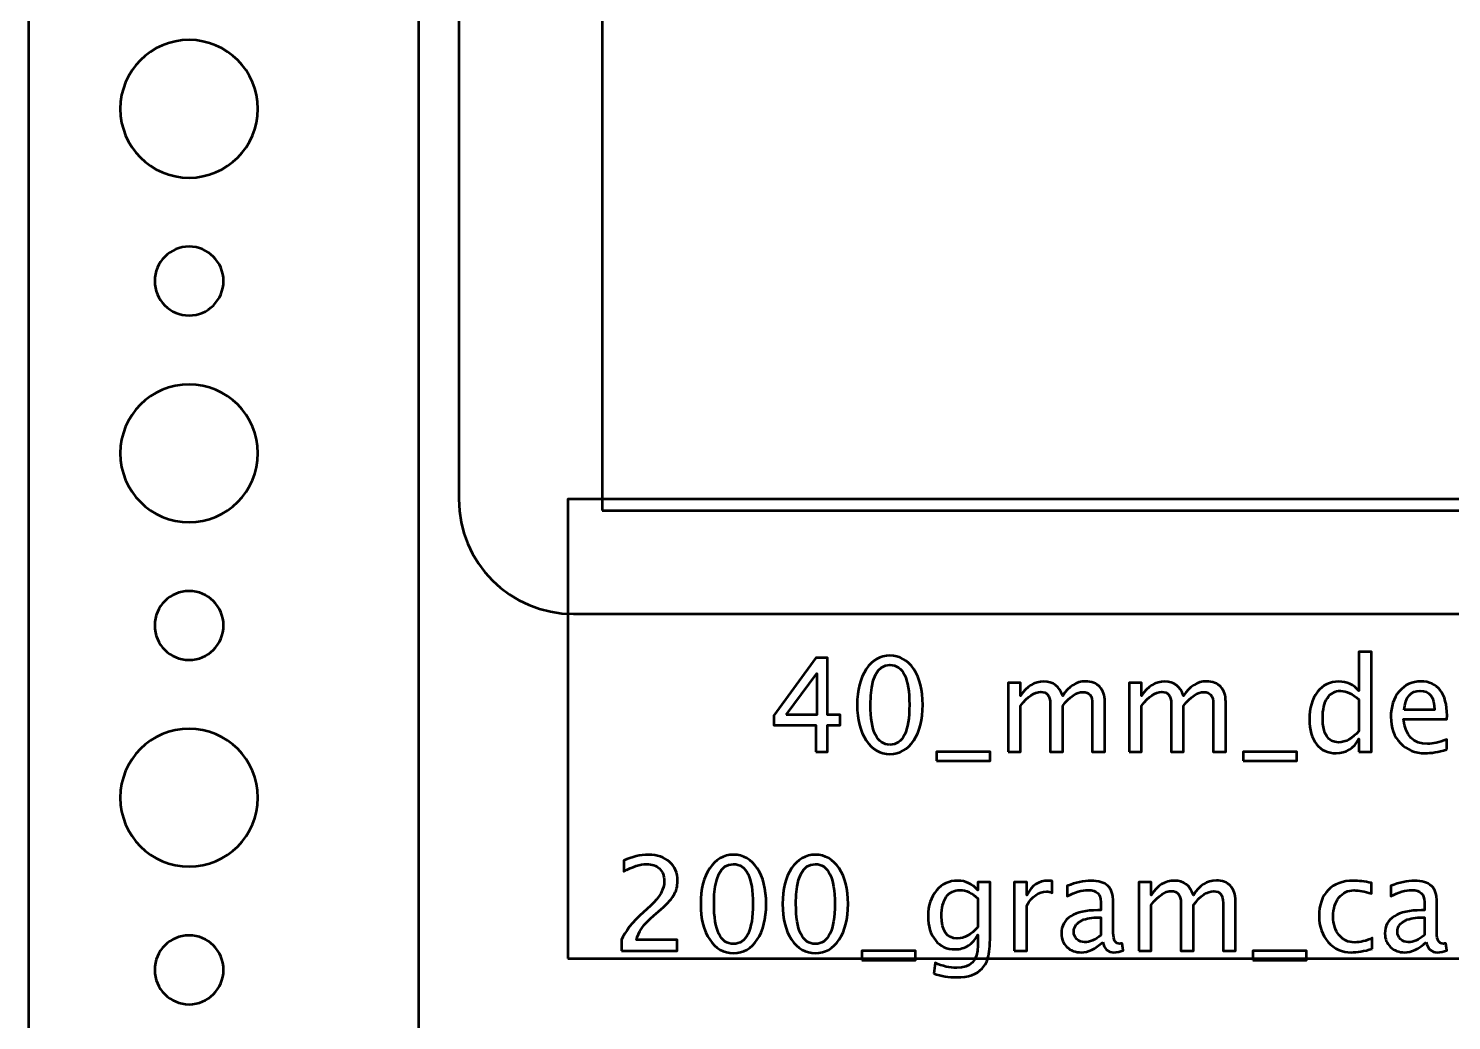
# Model space of a CAD drawing. Header units: centimetres. Extents: x -40.8 to 37.3, y -24.7 to 43.3.
# Drawn here: x -35.2 to -29, y -21.97 to -17.65 of the extents above; entities that cross this region are included whole.
import ezdxf

# ---------------------------------------------------------------- set-up
doc = ezdxf.new("R2010")
doc.units = ezdxf.units.CM
doc.header["$MEASUREMENT"] = 0
doc.layers.add('Layer 1', color=7, linetype='Continuous')

msp = doc.modelspace()

# ---------------------------------------------------------------- linework, layer by layer
at = {"layer": 'Layer 1', "color": 4, "lineweight": 53}
for points in [[(-33.5, -23.2), (-26.5, -23.2), (-26.5, -11.2), (-33.5, -11.2), (-33.5, -23.2)], [(-32.69999, -19.75), (-27.29999, -19.75), (-27.29999, -13.35), (-32.69999, -13.35), (-32.69999, -19.75)], [(-32.84999, -21.7), (-27.14999, -21.7), (-27.14999, -19.7), (-32.84999, -19.7), (-32.84999, -21.7)]]:
    msp.add_lwpolyline(points, close=True, dxfattribs=at)
at = {"layer": 'Layer 1', "lineweight": 53}
for points, knots in [([(-35.2, -24.2), (-35.2, -24.2), (-35.2, -10.3), (-35.2, -10.3), (-35.2, -10.3), (-35.2, -10.02386), (-34.97614, -9.8), (-34.7, -9.8), (-34.7, -9.8), (-34.7, -9.8), (-25.3, -9.8), (-25.3, -9.8), (-25.3, -9.8), (-25.02386, -9.8), (-24.8, -10.02386), (-24.8, -10.3), (-24.8, -10.3), (-24.8, -10.3), (-24.8, -24.2), (-24.8, -24.2), (-24.8, -24.2), (-24.8, -24.47614), (-25.02386, -24.7), (-25.3, -24.7), (-25.3, -24.7), (-25.3, -24.7), (-34.7, -24.7), (-34.7, -24.7), (-34.7, -24.7), (-34.97614, -24.7), (-35.2, -24.47614), (-35.2, -24.2)], [0, 0, 0, 0, 0.1111111, 0.1111111, 0.1111111, 0.1111111, 0.2222222, 0.2222222, 0.2222222, 0.2222222, 0.3333333, 0.3333333, 0.3333333, 0.3333333, 0.4444444, 0.4444444, 0.4444444, 0.4444444, 0.5555556, 0.5555556, 0.5555556, 0.5555556, 0.6666667, 0.6666667, 0.6666667, 0.6666667, 0.7777778, 0.7777778, 0.7777778, 0.7777778, 1, 1, 1, 1]), ([(-33.325, -19.7), (-33.325, -19.7), (-33.325, -13.3), (-33.325, -13.3), (-33.325, -13.3), (-33.325, -13.02386), (-33.10114, -12.8), (-32.825, -12.8), (-32.825, -12.8), (-32.825, -12.8), (-27.175, -12.8), (-27.175, -12.8), (-27.175, -12.8), (-26.89886, -12.8), (-26.675, -13.02386), (-26.675, -13.3), (-26.675, -13.3), (-26.675, -13.3), (-26.675, -19.7), (-26.675, -19.7), (-26.675, -19.7), (-26.675, -19.97614), (-26.89886, -20.2), (-27.175, -20.2), (-27.175, -20.2), (-27.175, -20.2), (-32.825, -20.2), (-32.825, -20.2), (-32.825, -20.2), (-33.10114, -20.2), (-33.325, -19.97614), (-33.325, -19.7)], [0, 0, 0, 0, 0.1111111, 0.1111111, 0.1111111, 0.1111111, 0.2222222, 0.2222222, 0.2222222, 0.2222222, 0.3333333, 0.3333333, 0.3333333, 0.3333333, 0.4444444, 0.4444444, 0.4444444, 0.4444444, 0.5555556, 0.5555556, 0.5555556, 0.5555556, 0.6666667, 0.6666667, 0.6666667, 0.6666667, 0.7777778, 0.7777778, 0.7777778, 0.7777778, 1, 1, 1, 1]), ([(-34.8, -18), (-34.8, -17.83431), (-34.66569, -17.7), (-34.5, -17.7), (-34.5, -17.7), (-34.33431, -17.7), (-34.2, -17.83431), (-34.2, -18), (-34.2, -18), (-34.2, -18.16569), (-34.33431, -18.3), (-34.5, -18.3), (-34.5, -18.3), (-34.66569, -18.3), (-34.8, -18.16569), (-34.8, -18)], [0, 0, 0, 0, 0.2, 0.2, 0.2, 0.2, 0.4, 0.4, 0.4, 0.4, 0.6, 0.6, 0.6, 0.6, 1, 1, 1, 1]), ([(-34.65, -18.75), (-34.65, -18.66716), (-34.58284, -18.6), (-34.5, -18.6), (-34.5, -18.6), (-34.41716, -18.6), (-34.35, -18.66716), (-34.35, -18.75), (-34.35, -18.75), (-34.35, -18.83284), (-34.41716, -18.9), (-34.5, -18.9), (-34.5, -18.9), (-34.58284, -18.9), (-34.65, -18.83284), (-34.65, -18.75)], [0, 0, 0, 0, 0.2, 0.2, 0.2, 0.2, 0.4, 0.4, 0.4, 0.4, 0.6, 0.6, 0.6, 0.6, 1, 1, 1, 1]), ([(-34.8, -19.5), (-34.8, -19.33431), (-34.66569, -19.2), (-34.5, -19.2), (-34.5, -19.2), (-34.33431, -19.2), (-34.2, -19.33431), (-34.2, -19.5), (-34.2, -19.5), (-34.2, -19.66569), (-34.33431, -19.8), (-34.5, -19.8), (-34.5, -19.8), (-34.66569, -19.8), (-34.8, -19.66569), (-34.8, -19.5)], [0, 0, 0, 0, 0.2, 0.2, 0.2, 0.2, 0.4, 0.4, 0.4, 0.4, 0.6, 0.6, 0.6, 0.6, 1, 1, 1, 1]), ([(-34.65, -20.25), (-34.65, -20.16716), (-34.58284, -20.1), (-34.5, -20.1), (-34.5, -20.1), (-34.41716, -20.1), (-34.35, -20.16716), (-34.35, -20.25), (-34.35, -20.25), (-34.35, -20.33284), (-34.41716, -20.4), (-34.5, -20.4), (-34.5, -20.4), (-34.58284, -20.4), (-34.65, -20.33284), (-34.65, -20.25)], [0, 0, 0, 0, 0.2, 0.2, 0.2, 0.2, 0.4, 0.4, 0.4, 0.4, 0.6, 0.6, 0.6, 0.6, 1, 1, 1, 1]), ([(-34.8, -21), (-34.8, -20.83431), (-34.66569, -20.7), (-34.5, -20.7), (-34.5, -20.7), (-34.33431, -20.7), (-34.2, -20.83431), (-34.2, -21), (-34.2, -21), (-34.2, -21.16569), (-34.33431, -21.3), (-34.5, -21.3), (-34.5, -21.3), (-34.66569, -21.3), (-34.8, -21.16569), (-34.8, -21)], [0, 0, 0, 0, 0.2, 0.2, 0.2, 0.2, 0.4, 0.4, 0.4, 0.4, 0.6, 0.6, 0.6, 0.6, 1, 1, 1, 1]), ([(-34.65, -21.75), (-34.65, -21.66716), (-34.58284, -21.6), (-34.5, -21.6), (-34.5, -21.6), (-34.41716, -21.6), (-34.35, -21.66716), (-34.35, -21.75), (-34.35, -21.75), (-34.35, -21.83284), (-34.41716, -21.9), (-34.5, -21.9), (-34.5, -21.9), (-34.58284, -21.9), (-34.65, -21.83284), (-34.65, -21.75)], [0, 0, 0, 0, 0.2, 0.2, 0.2, 0.2, 0.4, 0.4, 0.4, 0.4, 0.6, 0.6, 0.6, 0.6, 1, 1, 1, 1])]:
    msp.add_open_spline(points, degree=3, knots=knots, dxfattribs=at)
at = {"layer": 'Layer 1', "color": 5, "lineweight": 53}
for points, knots in [([(-31.76843, -20.7996), (-31.76843, -20.7996), (-31.76843, -20.68389), (-31.76843, -20.68389), (-31.76843, -20.68389), (-31.76843, -20.68389), (-31.95243, -20.68389), (-31.95243, -20.68389), (-31.95243, -20.68389), (-31.95243, -20.68389), (-31.95243, -20.64269), (-31.95243, -20.64269), (-31.95243, -20.64269), (-31.95243, -20.64269), (-31.76843, -20.39151), (-31.76843, -20.39151), (-31.76843, -20.39151), (-31.76843, -20.39151), (-31.71763, -20.39151), (-31.71763, -20.39151), (-31.71763, -20.39151), (-31.71763, -20.39151), (-31.71763, -20.6393), (-31.71763, -20.6393), (-31.71763, -20.6393), (-31.71763, -20.6393), (-31.66288, -20.6393), (-31.66288, -20.6393), (-31.66288, -20.6393), (-31.66288, -20.6393), (-31.66288, -20.68389), (-31.66288, -20.68389), (-31.66288, -20.68389), (-31.66288, -20.68389), (-31.71763, -20.68389), (-31.71763, -20.68389), (-31.71763, -20.68389), (-31.71763, -20.68389), (-31.71763, -20.7996), (-31.71763, -20.7996), (-31.71763, -20.7996), (-31.71763, -20.7996), (-31.76843, -20.7996), (-31.76843, -20.7996)], [0, 0, 0, 0, 0.0833333, 0.0833333, 0.0833333, 0.0833333, 0.1666667, 0.1666667, 0.1666667, 0.1666667, 0.25, 0.25, 0.25, 0.25, 0.3333333, 0.3333333, 0.3333333, 0.3333333, 0.4166667, 0.4166667, 0.4166667, 0.4166667, 0.5, 0.5, 0.5, 0.5, 0.5833333, 0.5833333, 0.5833333, 0.5833333, 0.6666667, 0.6666667, 0.6666667, 0.6666667, 0.75, 0.75, 0.75, 0.75, 0.8333333, 0.8333333, 0.8333333, 0.8333333, 1, 1, 1, 1]), ([(-31.44594, -20.80976), (-31.48874, -20.80976), (-31.52327, -20.7901), (-31.54942, -20.75087), (-31.54942, -20.75087), (-31.57566, -20.71164), (-31.58874, -20.6599), (-31.58874, -20.59555), (-31.58874, -20.59555), (-31.58874, -20.53121), (-31.57566, -20.47947), (-31.54942, -20.44024), (-31.54942, -20.44024), (-31.52327, -20.40101), (-31.48874, -20.38135), (-31.44594, -20.38135), (-31.44594, -20.38135), (-31.40295, -20.38135), (-31.36842, -20.40092), (-31.34227, -20.44005), (-31.34227, -20.44005), (-31.31621, -20.47919), (-31.30313, -20.53102), (-31.30313, -20.59555), (-31.30313, -20.59555), (-31.30313, -20.6599), (-31.31621, -20.71164), (-31.34227, -20.75087), (-31.34227, -20.75087), (-31.36842, -20.7901), (-31.40295, -20.80976), (-31.44594, -20.80976)], [0, 0, 0, 0, 0.1111111, 0.1111111, 0.1111111, 0.1111111, 0.2222222, 0.2222222, 0.2222222, 0.2222222, 0.3333333, 0.3333333, 0.3333333, 0.3333333, 0.4444444, 0.4444444, 0.4444444, 0.4444444, 0.5555556, 0.5555556, 0.5555556, 0.5555556, 0.6666667, 0.6666667, 0.6666667, 0.6666667, 0.7777778, 0.7777778, 0.7777778, 0.7777778, 1, 1, 1, 1]), ([(-29.40225, -20.7996), (-29.40225, -20.7996), (-29.40225, -20.74344), (-29.40225, -20.74344), (-29.40225, -20.74344), (-29.42436, -20.78539), (-29.45766, -20.80637), (-29.50216, -20.80637), (-29.50216, -20.80637), (-29.53828, -20.80637), (-29.56669, -20.7933), (-29.58739, -20.76705), (-29.58739, -20.76705), (-29.60808, -20.7408), (-29.61843, -20.70496), (-29.61843, -20.65952), (-29.61843, -20.65952), (-29.61843, -20.60985), (-29.60667, -20.56987), (-29.58325, -20.53958), (-29.58325, -20.53958), (-29.55973, -20.50938), (-29.52887, -20.49424), (-29.49058, -20.49424), (-29.49058, -20.49424), (-29.45512, -20.49424), (-29.42558, -20.50778), (-29.40225, -20.53497), (-29.40225, -20.53497), (-29.40225, -20.53497), (-29.40225, -20.36442), (-29.40225, -20.36442), (-29.40225, -20.36442), (-29.40225, -20.36442), (-29.34806, -20.36442), (-29.34806, -20.36442), (-29.34806, -20.36442), (-29.34806, -20.36442), (-29.34806, -20.7996), (-29.34806, -20.7996), (-29.34806, -20.7996), (-29.34806, -20.7996), (-29.40225, -20.7996), (-29.40225, -20.7996)], [0, 0, 0, 0, 0.0833333, 0.0833333, 0.0833333, 0.0833333, 0.1666667, 0.1666667, 0.1666667, 0.1666667, 0.25, 0.25, 0.25, 0.25, 0.3333333, 0.3333333, 0.3333333, 0.3333333, 0.4166667, 0.4166667, 0.4166667, 0.4166667, 0.5, 0.5, 0.5, 0.5, 0.5833333, 0.5833333, 0.5833333, 0.5833333, 0.6666667, 0.6666667, 0.6666667, 0.6666667, 0.75, 0.75, 0.75, 0.75, 0.8333333, 0.8333333, 0.8333333, 0.8333333, 1, 1, 1, 1]), ([(-31.89891, -20.6393), (-31.89891, -20.6393), (-31.76504, -20.6393), (-31.76504, -20.6393), (-31.76504, -20.6393), (-31.76504, -20.6393), (-31.76504, -20.45849), (-31.76504, -20.45849), (-31.76504, -20.45849), (-31.76504, -20.45849), (-31.89891, -20.6393), (-31.89891, -20.6393)], [0, 0, 0, 0, 0.25, 0.25, 0.25, 0.25, 0.5, 0.5, 0.5, 0.5, 1, 1, 1, 1]), ([(-31.44603, -20.76912), (-31.38949, -20.76912), (-31.36127, -20.71127), (-31.36127, -20.59555), (-31.36127, -20.59555), (-31.36127, -20.47984), (-31.38949, -20.42199), (-31.44603, -20.42199), (-31.44603, -20.42199), (-31.50238, -20.42199), (-31.5306, -20.47984), (-31.5306, -20.59555), (-31.5306, -20.59555), (-31.5306, -20.71127), (-31.50238, -20.76912), (-31.44603, -20.76912)], [0, 0, 0, 0, 0.2, 0.2, 0.2, 0.2, 0.4, 0.4, 0.4, 0.4, 0.6, 0.6, 0.6, 0.6, 1, 1, 1, 1]), ([(-30.93097, -20.7996), (-30.93097, -20.7996), (-30.93097, -20.50045), (-30.93097, -20.50045), (-30.93097, -20.50045), (-30.93097, -20.50045), (-30.87679, -20.50045), (-30.87679, -20.50045), (-30.87679, -20.50045), (-30.87679, -20.50045), (-30.87679, -20.55698), (-30.87679, -20.55698), (-30.87679, -20.55698), (-30.85035, -20.51512), (-30.81649, -20.49424), (-30.775, -20.49424), (-30.775, -20.49424), (-30.73502, -20.49424), (-30.70783, -20.51512), (-30.69334, -20.55698), (-30.69334, -20.55698), (-30.66766, -20.51475), (-30.63416, -20.49367), (-30.59305, -20.49367), (-30.59305, -20.49367), (-30.56681, -20.49367), (-30.54639, -20.50139), (-30.53181, -20.51691), (-30.53181, -20.51691), (-30.51723, -20.53243), (-30.50989, -20.55416), (-30.50989, -20.5821), (-30.50989, -20.5821), (-30.50989, -20.5821), (-30.50989, -20.7996), (-30.50989, -20.7996), (-30.50989, -20.7996), (-30.50989, -20.7996), (-30.56408, -20.7996), (-30.56408, -20.7996), (-30.56408, -20.7996), (-30.56408, -20.7996), (-30.56408, -20.59104), (-30.56408, -20.59104), (-30.56408, -20.59104), (-30.56408, -20.55698), (-30.57762, -20.53996), (-30.60472, -20.53996), (-30.60472, -20.53996), (-30.63285, -20.53996), (-30.66239, -20.55981), (-30.69334, -20.5996), (-30.69334, -20.5996), (-30.69334, -20.5996), (-30.69334, -20.7996), (-30.69334, -20.7996), (-30.69334, -20.7996), (-30.69334, -20.7996), (-30.74753, -20.7996), (-30.74753, -20.7996), (-30.74753, -20.7996), (-30.74753, -20.7996), (-30.74753, -20.59085), (-30.74753, -20.59085), (-30.74753, -20.59085), (-30.74753, -20.55651), (-30.76127, -20.53939), (-30.78883, -20.53939), (-30.78883, -20.53939), (-30.8162, -20.53939), (-30.84556, -20.55934), (-30.87679, -20.59932), (-30.87679, -20.59932), (-30.87679, -20.59932), (-30.87679, -20.7996), (-30.87679, -20.7996), (-30.87679, -20.7996), (-30.87679, -20.7996), (-30.93097, -20.7996), (-30.93097, -20.7996)], [0, 0, 0, 0, 0.047619, 0.047619, 0.047619, 0.047619, 0.0952381, 0.0952381, 0.0952381, 0.0952381, 0.1428571, 0.1428571, 0.1428571, 0.1428571, 0.1904762, 0.1904762, 0.1904762, 0.1904762, 0.2380952, 0.2380952, 0.2380952, 0.2380952, 0.2857143, 0.2857143, 0.2857143, 0.2857143, 0.3333333, 0.3333333, 0.3333333, 0.3333333, 0.3809524, 0.3809524, 0.3809524, 0.3809524, 0.4285714, 0.4285714, 0.4285714, 0.4285714, 0.4761905, 0.4761905, 0.4761905, 0.4761905, 0.5238095, 0.5238095, 0.5238095, 0.5238095, 0.5714286, 0.5714286, 0.5714286, 0.5714286, 0.6190476, 0.6190476, 0.6190476, 0.6190476, 0.6666667, 0.6666667, 0.6666667, 0.6666667, 0.7142857, 0.7142857, 0.7142857, 0.7142857, 0.7619048, 0.7619048, 0.7619048, 0.7619048, 0.8095238, 0.8095238, 0.8095238, 0.8095238, 0.8571429, 0.8571429, 0.8571429, 0.8571429, 0.9047619, 0.9047619, 0.9047619, 0.9047619, 1, 1, 1, 1]), ([(-30.40396, -20.7996), (-30.40396, -20.7996), (-30.40396, -20.50045), (-30.40396, -20.50045), (-30.40396, -20.50045), (-30.40396, -20.50045), (-30.34978, -20.50045), (-30.34978, -20.50045), (-30.34978, -20.50045), (-30.34978, -20.50045), (-30.34978, -20.55698), (-30.34978, -20.55698), (-30.34978, -20.55698), (-30.32334, -20.51512), (-30.28948, -20.49424), (-30.24799, -20.49424), (-30.24799, -20.49424), (-30.20801, -20.49424), (-30.18082, -20.51512), (-30.16633, -20.55698), (-30.16633, -20.55698), (-30.14065, -20.51475), (-30.10715, -20.49367), (-30.06604, -20.49367), (-30.06604, -20.49367), (-30.0398, -20.49367), (-30.01938, -20.50139), (-30.0048, -20.51691), (-30.0048, -20.51691), (-29.99022, -20.53243), (-29.98288, -20.55416), (-29.98288, -20.5821), (-29.98288, -20.5821), (-29.98288, -20.5821), (-29.98288, -20.7996), (-29.98288, -20.7996), (-29.98288, -20.7996), (-29.98288, -20.7996), (-30.03707, -20.7996), (-30.03707, -20.7996), (-30.03707, -20.7996), (-30.03707, -20.7996), (-30.03707, -20.59104), (-30.03707, -20.59104), (-30.03707, -20.59104), (-30.03707, -20.55698), (-30.05061, -20.53996), (-30.07771, -20.53996), (-30.07771, -20.53996), (-30.10584, -20.53996), (-30.13538, -20.55981), (-30.16633, -20.5996), (-30.16633, -20.5996), (-30.16633, -20.5996), (-30.16633, -20.7996), (-30.16633, -20.7996), (-30.16633, -20.7996), (-30.16633, -20.7996), (-30.22052, -20.7996), (-30.22052, -20.7996), (-30.22052, -20.7996), (-30.22052, -20.7996), (-30.22052, -20.59085), (-30.22052, -20.59085), (-30.22052, -20.59085), (-30.22052, -20.55651), (-30.23426, -20.53939), (-30.26182, -20.53939), (-30.26182, -20.53939), (-30.28919, -20.53939), (-30.31855, -20.55934), (-30.34978, -20.59932), (-30.34978, -20.59932), (-30.34978, -20.59932), (-30.34978, -20.7996), (-30.34978, -20.7996), (-30.34978, -20.7996), (-30.34978, -20.7996), (-30.40396, -20.7996), (-30.40396, -20.7996)], [0, 0, 0, 0, 0.047619, 0.047619, 0.047619, 0.047619, 0.0952381, 0.0952381, 0.0952381, 0.0952381, 0.1428571, 0.1428571, 0.1428571, 0.1428571, 0.1904762, 0.1904762, 0.1904762, 0.1904762, 0.2380952, 0.2380952, 0.2380952, 0.2380952, 0.2857143, 0.2857143, 0.2857143, 0.2857143, 0.3333333, 0.3333333, 0.3333333, 0.3333333, 0.3809524, 0.3809524, 0.3809524, 0.3809524, 0.4285714, 0.4285714, 0.4285714, 0.4285714, 0.4761905, 0.4761905, 0.4761905, 0.4761905, 0.5238095, 0.5238095, 0.5238095, 0.5238095, 0.5714286, 0.5714286, 0.5714286, 0.5714286, 0.6190476, 0.6190476, 0.6190476, 0.6190476, 0.6666667, 0.6666667, 0.6666667, 0.6666667, 0.7142857, 0.7142857, 0.7142857, 0.7142857, 0.7619048, 0.7619048, 0.7619048, 0.7619048, 0.8095238, 0.8095238, 0.8095238, 0.8095238, 0.8571429, 0.8571429, 0.8571429, 0.8571429, 0.9047619, 0.9047619, 0.9047619, 0.9047619, 1, 1, 1, 1]), ([(-29.01993, -20.79), (-29.05633, -20.80092), (-29.08747, -20.80637), (-29.11344, -20.80637), (-29.11344, -20.80637), (-29.15774, -20.80637), (-29.19377, -20.7917), (-29.22153, -20.76244), (-29.22153, -20.76244), (-29.24928, -20.73318), (-29.2632, -20.69527), (-29.2632, -20.64861), (-29.2632, -20.64861), (-29.2632, -20.60336), (-29.25097, -20.5662), (-29.22642, -20.53714), (-29.22642, -20.53714), (-29.20186, -20.50816), (-29.17044, -20.49367), (-29.13216, -20.49367), (-29.13216, -20.49367), (-29.09594, -20.49367), (-29.0679, -20.50656), (-29.04815, -20.53234), (-29.04815, -20.53234), (-29.02839, -20.55811), (-29.01852, -20.59461), (-29.01852, -20.64193), (-29.01852, -20.64193), (-29.01852, -20.64193), (-29.0188, -20.65849), (-29.0188, -20.65849), (-29.0188, -20.65849), (-29.0188, -20.65849), (-29.20789, -20.65849), (-29.20789, -20.65849), (-29.20789, -20.65849), (-29.19998, -20.72999), (-29.16508, -20.76573), (-29.10328, -20.76573), (-29.10328, -20.76573), (-29.0806, -20.76573), (-29.05285, -20.75934), (-29.01993, -20.74654), (-29.01993, -20.74654), (-29.01993, -20.74654), (-29.01993, -20.79), (-29.01993, -20.79)], [0, 0, 0, 0, 0.0769231, 0.0769231, 0.0769231, 0.0769231, 0.1538462, 0.1538462, 0.1538462, 0.1538462, 0.2307692, 0.2307692, 0.2307692, 0.2307692, 0.3076923, 0.3076923, 0.3076923, 0.3076923, 0.3846154, 0.3846154, 0.3846154, 0.3846154, 0.4615385, 0.4615385, 0.4615385, 0.4615385, 0.5384615, 0.5384615, 0.5384615, 0.5384615, 0.6153846, 0.6153846, 0.6153846, 0.6153846, 0.6923077, 0.6923077, 0.6923077, 0.6923077, 0.7692308, 0.7692308, 0.7692308, 0.7692308, 0.8461538, 0.8461538, 0.8461538, 0.8461538, 1, 1, 1, 1]), ([(-29.40225, -20.57204), (-29.43038, -20.5473), (-29.457, -20.53488), (-29.48221, -20.53488), (-29.48221, -20.53488), (-29.50705, -20.53488), (-29.52624, -20.54523), (-29.53988, -20.56602), (-29.53988, -20.56602), (-29.55352, -20.58671), (-29.56029, -20.61606), (-29.56029, -20.65407), (-29.56029, -20.65407), (-29.56029, -20.72397), (-29.53715, -20.75896), (-29.49077, -20.75896), (-29.49077, -20.75896), (-29.46067, -20.75896), (-29.43113, -20.7425), (-29.40225, -20.70967), (-29.40225, -20.70967), (-29.40225, -20.70967), (-29.40225, -20.57204), (-29.40225, -20.57204)], [0, 0, 0, 0, 0.1428571, 0.1428571, 0.1428571, 0.1428571, 0.2857143, 0.2857143, 0.2857143, 0.2857143, 0.4285714, 0.4285714, 0.4285714, 0.4285714, 0.5714286, 0.5714286, 0.5714286, 0.5714286, 0.7142857, 0.7142857, 0.7142857, 0.7142857, 1, 1, 1, 1]), ([(-29.20506, -20.61785), (-29.20506, -20.61785), (-29.07298, -20.61785), (-29.07298, -20.61785), (-29.07298, -20.61785), (-29.07298, -20.56216), (-29.09377, -20.53431), (-29.13526, -20.53431), (-29.13526, -20.53431), (-29.17703, -20.53431), (-29.20027, -20.56216), (-29.20506, -20.61785)], [0, 0, 0, 0, 0.25, 0.25, 0.25, 0.25, 0.5, 0.5, 0.5, 0.5, 1, 1, 1, 1]), ([(-31.24368, -20.84024), (-31.24368, -20.84024), (-31.24368, -20.7996), (-31.24368, -20.7996), (-31.24368, -20.7996), (-31.24368, -20.7996), (-31.00888, -20.7996), (-31.00888, -20.7996), (-31.00888, -20.7996), (-31.00888, -20.7996), (-31.00888, -20.84024), (-31.00888, -20.84024), (-31.00888, -20.84024), (-31.00888, -20.84024), (-31.24368, -20.84024), (-31.24368, -20.84024)], [0, 0, 0, 0, 0.2, 0.2, 0.2, 0.2, 0.4, 0.4, 0.4, 0.4, 0.6, 0.6, 0.6, 0.6, 1, 1, 1, 1]), ([(-29.90743, -20.84024), (-29.90743, -20.84024), (-29.90743, -20.7996), (-29.90743, -20.7996), (-29.90743, -20.7996), (-29.90743, -20.7996), (-29.67263, -20.7996), (-29.67263, -20.7996), (-29.67263, -20.7996), (-29.67263, -20.7996), (-29.67263, -20.84024), (-29.67263, -20.84024), (-29.67263, -20.84024), (-29.67263, -20.84024), (-29.90743, -20.84024), (-29.90743, -20.84024)], [0, 0, 0, 0, 0.2, 0.2, 0.2, 0.2, 0.4, 0.4, 0.4, 0.4, 0.6, 0.6, 0.6, 0.6, 1, 1, 1, 1]), ([(-32.61637, -21.66695), (-32.61637, -21.66695), (-32.61637, -21.61954), (-32.61637, -21.61954), (-32.61637, -21.61954), (-32.60057, -21.58257), (-32.56868, -21.54221), (-32.5206, -21.49865), (-32.5206, -21.49865), (-32.5206, -21.49865), (-32.48956, -21.47081), (-32.48956, -21.47081), (-32.48956, -21.47081), (-32.44958, -21.43449), (-32.42954, -21.39856), (-32.42954, -21.36281), (-32.42954, -21.36281), (-32.42954, -21.33995), (-32.43641, -21.32208), (-32.45005, -21.309), (-32.45005, -21.309), (-32.46369, -21.29592), (-32.4826, -21.28934), (-32.50659, -21.28934), (-32.50659, -21.28934), (-32.53462, -21.28934), (-32.56783, -21.30006), (-32.60621, -21.32151), (-32.60621, -21.32151), (-32.60621, -21.32151), (-32.60621, -21.2741), (-32.60621, -21.2741), (-32.60621, -21.2741), (-32.56999, -21.25717), (-32.53396, -21.2487), (-32.49803, -21.2487), (-32.49803, -21.2487), (-32.45983, -21.2487), (-32.42917, -21.25895), (-32.40602, -21.27956), (-32.40602, -21.27956), (-32.38298, -21.30016), (-32.3714, -21.32744), (-32.3714, -21.36149), (-32.3714, -21.36149), (-32.3714, -21.38595), (-32.37724, -21.40768), (-32.3889, -21.42659), (-32.3889, -21.42659), (-32.40066, -21.4456), (-32.42239, -21.46855), (-32.45428, -21.49564), (-32.45428, -21.49564), (-32.45428, -21.49564), (-32.47526, -21.51352), (-32.47526, -21.51352), (-32.47526, -21.51352), (-32.51891, -21.55049), (-32.54412, -21.58586), (-32.5509, -21.61954), (-32.5509, -21.61954), (-32.5509, -21.61954), (-32.3731, -21.61954), (-32.3731, -21.61954), (-32.3731, -21.61954), (-32.3731, -21.61954), (-32.3731, -21.66695), (-32.3731, -21.66695), (-32.3731, -21.66695), (-32.3731, -21.66695), (-32.61637, -21.66695), (-32.61637, -21.66695)], [0, 0, 0, 0, 0.0526316, 0.0526316, 0.0526316, 0.0526316, 0.1052632, 0.1052632, 0.1052632, 0.1052632, 0.1578947, 0.1578947, 0.1578947, 0.1578947, 0.2105263, 0.2105263, 0.2105263, 0.2105263, 0.2631579, 0.2631579, 0.2631579, 0.2631579, 0.3157895, 0.3157895, 0.3157895, 0.3157895, 0.3684211, 0.3684211, 0.3684211, 0.3684211, 0.4210526, 0.4210526, 0.4210526, 0.4210526, 0.4736842, 0.4736842, 0.4736842, 0.4736842, 0.5263158, 0.5263158, 0.5263158, 0.5263158, 0.5789474, 0.5789474, 0.5789474, 0.5789474, 0.6315789, 0.6315789, 0.6315789, 0.6315789, 0.6842105, 0.6842105, 0.6842105, 0.6842105, 0.7368421, 0.7368421, 0.7368421, 0.7368421, 0.7894737, 0.7894737, 0.7894737, 0.7894737, 0.8421053, 0.8421053, 0.8421053, 0.8421053, 0.8947368, 0.8947368, 0.8947368, 0.8947368, 1, 1, 1, 1]), ([(-32.12794, -21.67711), (-32.17074, -21.67711), (-32.20527, -21.65745), (-32.23142, -21.61822), (-32.23142, -21.61822), (-32.25766, -21.57899), (-32.27074, -21.52725), (-32.27074, -21.4629), (-32.27074, -21.4629), (-32.27074, -21.39856), (-32.25766, -21.34682), (-32.23142, -21.30759), (-32.23142, -21.30759), (-32.20527, -21.26836), (-32.17074, -21.2487), (-32.12794, -21.2487), (-32.12794, -21.2487), (-32.08495, -21.2487), (-32.05042, -21.26827), (-32.02427, -21.3074), (-32.02427, -21.3074), (-31.99821, -21.34654), (-31.98513, -21.39837), (-31.98513, -21.4629), (-31.98513, -21.4629), (-31.98513, -21.52725), (-31.99821, -21.57899), (-32.02427, -21.61822), (-32.02427, -21.61822), (-32.05042, -21.65745), (-32.08495, -21.67711), (-32.12794, -21.67711)], [0, 0, 0, 0, 0.1111111, 0.1111111, 0.1111111, 0.1111111, 0.2222222, 0.2222222, 0.2222222, 0.2222222, 0.3333333, 0.3333333, 0.3333333, 0.3333333, 0.4444444, 0.4444444, 0.4444444, 0.4444444, 0.5555556, 0.5555556, 0.5555556, 0.5555556, 0.6666667, 0.6666667, 0.6666667, 0.6666667, 0.7777778, 0.7777778, 0.7777778, 0.7777778, 1, 1, 1, 1]), ([(-31.77102, -21.67711), (-31.81382, -21.67711), (-31.84835, -21.65745), (-31.8745, -21.61822), (-31.8745, -21.61822), (-31.90074, -21.57899), (-31.91382, -21.52725), (-31.91382, -21.4629), (-31.91382, -21.4629), (-31.91382, -21.39856), (-31.90074, -21.34682), (-31.8745, -21.30759), (-31.8745, -21.30759), (-31.84835, -21.26836), (-31.81382, -21.2487), (-31.77102, -21.2487), (-31.77102, -21.2487), (-31.72803, -21.2487), (-31.6935, -21.26827), (-31.66735, -21.3074), (-31.66735, -21.3074), (-31.64129, -21.34654), (-31.62821, -21.39837), (-31.62821, -21.4629), (-31.62821, -21.4629), (-31.62821, -21.52725), (-31.64129, -21.57899), (-31.66735, -21.61822), (-31.66735, -21.61822), (-31.6935, -21.65745), (-31.72803, -21.67711), (-31.77102, -21.67711)], [0, 0, 0, 0, 0.1111111, 0.1111111, 0.1111111, 0.1111111, 0.2222222, 0.2222222, 0.2222222, 0.2222222, 0.3333333, 0.3333333, 0.3333333, 0.3333333, 0.4444444, 0.4444444, 0.4444444, 0.4444444, 0.5555556, 0.5555556, 0.5555556, 0.5555556, 0.6666667, 0.6666667, 0.6666667, 0.6666667, 0.7777778, 0.7777778, 0.7777778, 0.7777778, 1, 1, 1, 1]), ([(-32.12803, -21.63647), (-32.07149, -21.63647), (-32.04327, -21.57862), (-32.04327, -21.4629), (-32.04327, -21.4629), (-32.04327, -21.34719), (-32.07149, -21.28934), (-32.12803, -21.28934), (-32.12803, -21.28934), (-32.18438, -21.28934), (-32.2126, -21.34719), (-32.2126, -21.4629), (-32.2126, -21.4629), (-32.2126, -21.57862), (-32.18438, -21.63647), (-32.12803, -21.63647)], [0, 0, 0, 0, 0.2, 0.2, 0.2, 0.2, 0.4, 0.4, 0.4, 0.4, 0.6, 0.6, 0.6, 0.6, 1, 1, 1, 1]), ([(-31.77111, -21.63647), (-31.71457, -21.63647), (-31.68635, -21.57862), (-31.68635, -21.4629), (-31.68635, -21.4629), (-31.68635, -21.34719), (-31.71457, -21.28934), (-31.77111, -21.28934), (-31.77111, -21.28934), (-31.82746, -21.28934), (-31.85568, -21.34719), (-31.85568, -21.4629), (-31.85568, -21.4629), (-31.85568, -21.57862), (-31.82746, -21.63647), (-31.77111, -21.63647)], [0, 0, 0, 0, 0.2, 0.2, 0.2, 0.2, 0.4, 0.4, 0.4, 0.4, 0.6, 0.6, 0.6, 0.6, 1, 1, 1, 1]), ([(-31.25492, -21.76629), (-31.25492, -21.76629), (-31.24853, -21.71944), (-31.24853, -21.71944), (-31.24853, -21.71944), (-31.21711, -21.73412), (-31.18597, -21.74146), (-31.15521, -21.74146), (-31.15521, -21.74146), (-31.09415, -21.74146), (-31.06358, -21.70909), (-31.06358, -21.64447), (-31.06358, -21.64447), (-31.06358, -21.64447), (-31.06358, -21.59743), (-31.06358, -21.59743), (-31.06358, -21.59743), (-31.07299, -21.61728), (-31.08635, -21.63261), (-31.10375, -21.64362), (-31.10375, -21.64362), (-31.12115, -21.65463), (-31.14053, -21.66018), (-31.16189, -21.66018), (-31.16189, -21.66018), (-31.1981, -21.66018), (-31.2268, -21.64719), (-31.24796, -21.62123), (-31.24796, -21.62123), (-31.26913, -21.59527), (-31.27976, -21.56008), (-31.27976, -21.51568), (-31.27976, -21.51568), (-31.27976, -21.47024), (-31.26772, -21.43318), (-31.24364, -21.40449), (-31.24364, -21.40449), (-31.21946, -21.37589), (-31.18832, -21.36159), (-31.15003, -21.36159), (-31.15003, -21.36159), (-31.11654, -21.36159), (-31.08766, -21.37513), (-31.06358, -21.40232), (-31.06358, -21.40232), (-31.06358, -21.40232), (-31.06358, -21.3678), (-31.06358, -21.3678), (-31.06358, -21.3678), (-31.06358, -21.3678), (-31.00939, -21.3678), (-31.00939, -21.3678), (-31.00939, -21.3678), (-31.00939, -21.3678), (-31.00939, -21.58529), (-31.00939, -21.58529), (-31.00939, -21.58529), (-31.00939, -21.63205), (-31.01184, -21.66667), (-31.01673, -21.68915), (-31.01673, -21.68915), (-31.02153, -21.71163), (-31.03075, -21.73007), (-31.04411, -21.74437), (-31.04411, -21.74437), (-31.06781, -21.76949), (-31.10488, -21.7821), (-31.15521, -21.7821), (-31.15521, -21.7821), (-31.18973, -21.7821), (-31.22294, -21.77683), (-31.25492, -21.76629)], [0, 0, 0, 0, 0.0526316, 0.0526316, 0.0526316, 0.0526316, 0.1052632, 0.1052632, 0.1052632, 0.1052632, 0.1578947, 0.1578947, 0.1578947, 0.1578947, 0.2105263, 0.2105263, 0.2105263, 0.2105263, 0.2631579, 0.2631579, 0.2631579, 0.2631579, 0.3157895, 0.3157895, 0.3157895, 0.3157895, 0.3684211, 0.3684211, 0.3684211, 0.3684211, 0.4210526, 0.4210526, 0.4210526, 0.4210526, 0.4736842, 0.4736842, 0.4736842, 0.4736842, 0.5263158, 0.5263158, 0.5263158, 0.5263158, 0.5789474, 0.5789474, 0.5789474, 0.5789474, 0.6315789, 0.6315789, 0.6315789, 0.6315789, 0.6842105, 0.6842105, 0.6842105, 0.6842105, 0.7368421, 0.7368421, 0.7368421, 0.7368421, 0.7894737, 0.7894737, 0.7894737, 0.7894737, 0.8421053, 0.8421053, 0.8421053, 0.8421053, 0.8947368, 0.8947368, 0.8947368, 0.8947368, 1, 1, 1, 1]), ([(-30.90411, -21.66695), (-30.90411, -21.66695), (-30.90411, -21.3678), (-30.90411, -21.3678), (-30.90411, -21.3678), (-30.90411, -21.3678), (-30.84993, -21.3678), (-30.84993, -21.3678), (-30.84993, -21.3678), (-30.84993, -21.3678), (-30.84993, -21.42433), (-30.84993, -21.42433), (-30.84993, -21.42433), (-30.82838, -21.38247), (-30.79715, -21.36159), (-30.75614, -21.36159), (-30.75614, -21.36159), (-30.75059, -21.36159), (-30.74475, -21.36206), (-30.73873, -21.363), (-30.73873, -21.363), (-30.73873, -21.363), (-30.73873, -21.4137), (-30.73873, -21.4137), (-30.73873, -21.4137), (-30.74814, -21.4106), (-30.75642, -21.409), (-30.76357, -21.409), (-30.76357, -21.409), (-30.798, -21.409), (-30.82679, -21.42932), (-30.84993, -21.47005), (-30.84993, -21.47005), (-30.84993, -21.47005), (-30.84993, -21.66695), (-30.84993, -21.66695), (-30.84993, -21.66695), (-30.84993, -21.66695), (-30.90411, -21.66695), (-30.90411, -21.66695)], [0, 0, 0, 0, 0.0909091, 0.0909091, 0.0909091, 0.0909091, 0.1818182, 0.1818182, 0.1818182, 0.1818182, 0.2727273, 0.2727273, 0.2727273, 0.2727273, 0.3636364, 0.3636364, 0.3636364, 0.3636364, 0.4545455, 0.4545455, 0.4545455, 0.4545455, 0.5454545, 0.5454545, 0.5454545, 0.5454545, 0.6363636, 0.6363636, 0.6363636, 0.6363636, 0.7272727, 0.7272727, 0.7272727, 0.7272727, 0.8181818, 0.8181818, 0.8181818, 0.8181818, 1, 1, 1, 1]), ([(-30.51897, -21.62885), (-30.55152, -21.65877), (-30.58284, -21.67372), (-30.61295, -21.67372), (-30.61295, -21.67372), (-30.63769, -21.67372), (-30.65829, -21.66601), (-30.67456, -21.65049), (-30.67456, -21.65049), (-30.69093, -21.63497), (-30.69912, -21.6154), (-30.69912, -21.59179), (-30.69912, -21.59179), (-30.69912, -21.55914), (-30.68538, -21.53402), (-30.65791, -21.51653), (-30.65791, -21.51653), (-30.63044, -21.49903), (-30.59103, -21.49028), (-30.53966, -21.49028), (-30.53966, -21.49028), (-30.53966, -21.49028), (-30.52696, -21.49028), (-30.52696, -21.49028), (-30.52696, -21.49028), (-30.52696, -21.49028), (-30.52696, -21.45425), (-30.52696, -21.45425), (-30.52696, -21.45425), (-30.52696, -21.41954), (-30.54503, -21.40223), (-30.58124, -21.40223), (-30.58124, -21.40223), (-30.60928, -21.40223), (-30.63995, -21.41107), (-30.67315, -21.42876), (-30.67315, -21.42876), (-30.67315, -21.42876), (-30.67315, -21.38417), (-30.67315, -21.38417), (-30.67315, -21.38417), (-30.63665, -21.36911), (-30.60222, -21.36159), (-30.56996, -21.36159), (-30.56996, -21.36159), (-30.53675, -21.36159), (-30.51219, -21.36911), (-30.49648, -21.38426), (-30.49648, -21.38426), (-30.48068, -21.39941), (-30.47278, -21.42274), (-30.47278, -21.45425), (-30.47278, -21.45425), (-30.47278, -21.45425), (-30.47278, -21.58943), (-30.47278, -21.58943), (-30.47278, -21.58943), (-30.47278, -21.62038), (-30.46328, -21.63591), (-30.44418, -21.63591), (-30.44418, -21.63591), (-30.44183, -21.63591), (-30.43835, -21.63553), (-30.43374, -21.63478), (-30.43374, -21.63478), (-30.43374, -21.63478), (-30.42988, -21.66488), (-30.42988, -21.66488), (-30.42988, -21.66488), (-30.4422, -21.67081), (-30.45575, -21.67372), (-30.47061, -21.67372), (-30.47061, -21.67372), (-30.49592, -21.67372), (-30.51201, -21.65877), (-30.51897, -21.62885)], [0, 0, 0, 0, 0.05, 0.05, 0.05, 0.05, 0.1, 0.1, 0.1, 0.1, 0.15, 0.15, 0.15, 0.15, 0.2, 0.2, 0.2, 0.2, 0.25, 0.25, 0.25, 0.25, 0.3, 0.3, 0.3, 0.3, 0.35, 0.35, 0.35, 0.35, 0.4, 0.4, 0.4, 0.4, 0.45, 0.45, 0.45, 0.45, 0.5, 0.5, 0.5, 0.5, 0.55, 0.55, 0.55, 0.55, 0.6, 0.6, 0.6, 0.6, 0.65, 0.65, 0.65, 0.65, 0.7, 0.7, 0.7, 0.7, 0.75, 0.75, 0.75, 0.75, 0.8, 0.8, 0.8, 0.8, 0.85, 0.85, 0.85, 0.85, 0.9, 0.9, 0.9, 0.9, 1, 1, 1, 1]), ([(-30.36149, -21.66695), (-30.36149, -21.66695), (-30.36149, -21.3678), (-30.36149, -21.3678), (-30.36149, -21.3678), (-30.36149, -21.3678), (-30.30731, -21.3678), (-30.30731, -21.3678), (-30.30731, -21.3678), (-30.30731, -21.3678), (-30.30731, -21.42433), (-30.30731, -21.42433), (-30.30731, -21.42433), (-30.28087, -21.38247), (-30.24701, -21.36159), (-30.20552, -21.36159), (-30.20552, -21.36159), (-30.16554, -21.36159), (-30.13835, -21.38247), (-30.12386, -21.42433), (-30.12386, -21.42433), (-30.09818, -21.3821), (-30.06468, -21.36102), (-30.02357, -21.36102), (-30.02357, -21.36102), (-29.99733, -21.36102), (-29.97691, -21.36874), (-29.96233, -21.38426), (-29.96233, -21.38426), (-29.94775, -21.39978), (-29.94041, -21.42151), (-29.94041, -21.44945), (-29.94041, -21.44945), (-29.94041, -21.44945), (-29.94041, -21.66695), (-29.94041, -21.66695), (-29.94041, -21.66695), (-29.94041, -21.66695), (-29.9946, -21.66695), (-29.9946, -21.66695), (-29.9946, -21.66695), (-29.9946, -21.66695), (-29.9946, -21.45839), (-29.9946, -21.45839), (-29.9946, -21.45839), (-29.9946, -21.42433), (-30.00814, -21.40731), (-30.03524, -21.40731), (-30.03524, -21.40731), (-30.06337, -21.40731), (-30.09291, -21.42716), (-30.12386, -21.46695), (-30.12386, -21.46695), (-30.12386, -21.46695), (-30.12386, -21.66695), (-30.12386, -21.66695), (-30.12386, -21.66695), (-30.12386, -21.66695), (-30.17805, -21.66695), (-30.17805, -21.66695), (-30.17805, -21.66695), (-30.17805, -21.66695), (-30.17805, -21.4582), (-30.17805, -21.4582), (-30.17805, -21.4582), (-30.17805, -21.42386), (-30.19179, -21.40674), (-30.21935, -21.40674), (-30.21935, -21.40674), (-30.24672, -21.40674), (-30.27608, -21.42669), (-30.30731, -21.46667), (-30.30731, -21.46667), (-30.30731, -21.46667), (-30.30731, -21.66695), (-30.30731, -21.66695), (-30.30731, -21.66695), (-30.30731, -21.66695), (-30.36149, -21.66695), (-30.36149, -21.66695)], [0, 0, 0, 0, 0.047619, 0.047619, 0.047619, 0.047619, 0.0952381, 0.0952381, 0.0952381, 0.0952381, 0.1428571, 0.1428571, 0.1428571, 0.1428571, 0.1904762, 0.1904762, 0.1904762, 0.1904762, 0.2380952, 0.2380952, 0.2380952, 0.2380952, 0.2857143, 0.2857143, 0.2857143, 0.2857143, 0.3333333, 0.3333333, 0.3333333, 0.3333333, 0.3809524, 0.3809524, 0.3809524, 0.3809524, 0.4285714, 0.4285714, 0.4285714, 0.4285714, 0.4761905, 0.4761905, 0.4761905, 0.4761905, 0.5238095, 0.5238095, 0.5238095, 0.5238095, 0.5714286, 0.5714286, 0.5714286, 0.5714286, 0.6190476, 0.6190476, 0.6190476, 0.6190476, 0.6666667, 0.6666667, 0.6666667, 0.6666667, 0.7142857, 0.7142857, 0.7142857, 0.7142857, 0.7619048, 0.7619048, 0.7619048, 0.7619048, 0.8095238, 0.8095238, 0.8095238, 0.8095238, 0.8571429, 0.8571429, 0.8571429, 0.8571429, 0.9047619, 0.9047619, 0.9047619, 0.9047619, 1, 1, 1, 1]), ([(-29.34454, -21.65792), (-29.37963, -21.66846), (-29.40992, -21.67372), (-29.43541, -21.67372), (-29.43541, -21.67372), (-29.47587, -21.67372), (-29.50936, -21.65877), (-29.53598, -21.62894), (-29.53598, -21.62894), (-29.5626, -21.59903), (-29.57596, -21.56131), (-29.57596, -21.51587), (-29.57596, -21.51587), (-29.57596, -21.46733), (-29.56279, -21.42941), (-29.53645, -21.40232), (-29.53645, -21.40232), (-29.51011, -21.37513), (-29.47333, -21.36159), (-29.4261, -21.36159), (-29.4261, -21.36159), (-29.40287, -21.36159), (-29.37671, -21.36479), (-29.34793, -21.37118), (-29.34793, -21.37118), (-29.34793, -21.37118), (-29.34793, -21.4169), (-29.34793, -21.4169), (-29.34793, -21.4169), (-29.3785, -21.40787), (-29.40343, -21.40336), (-29.42262, -21.40336), (-29.42262, -21.40336), (-29.45047, -21.40336), (-29.47276, -21.4138), (-29.48941, -21.43459), (-29.48941, -21.43459), (-29.50606, -21.45538), (-29.51444, -21.48313), (-29.51444, -21.51775), (-29.51444, -21.51775), (-29.51444, -21.55133), (-29.50578, -21.57843), (-29.48857, -21.59922), (-29.48857, -21.59922), (-29.47135, -21.61991), (-29.44887, -21.63026), (-29.42093, -21.63026), (-29.42093, -21.63026), (-29.39619, -21.63026), (-29.37079, -21.62386), (-29.34454, -21.61107), (-29.34454, -21.61107), (-29.34454, -21.61107), (-29.34454, -21.65792), (-29.34454, -21.65792)], [0, 0, 0, 0, 0.0666667, 0.0666667, 0.0666667, 0.0666667, 0.1333333, 0.1333333, 0.1333333, 0.1333333, 0.2, 0.2, 0.2, 0.2, 0.2666667, 0.2666667, 0.2666667, 0.2666667, 0.3333333, 0.3333333, 0.3333333, 0.3333333, 0.4, 0.4, 0.4, 0.4, 0.4666667, 0.4666667, 0.4666667, 0.4666667, 0.5333333, 0.5333333, 0.5333333, 0.5333333, 0.6, 0.6, 0.6, 0.6, 0.6666667, 0.6666667, 0.6666667, 0.6666667, 0.7333333, 0.7333333, 0.7333333, 0.7333333, 0.8, 0.8, 0.8, 0.8, 0.8666667, 0.8666667, 0.8666667, 0.8666667, 1, 1, 1, 1]), ([(-29.10898, -21.62885), (-29.14153, -21.65877), (-29.17285, -21.67372), (-29.20296, -21.67372), (-29.20296, -21.67372), (-29.2277, -21.67372), (-29.2483, -21.66601), (-29.26457, -21.65049), (-29.26457, -21.65049), (-29.28094, -21.63497), (-29.28913, -21.6154), (-29.28913, -21.59179), (-29.28913, -21.59179), (-29.28913, -21.55914), (-29.27539, -21.53402), (-29.24792, -21.51653), (-29.24792, -21.51653), (-29.22045, -21.49903), (-29.18104, -21.49028), (-29.12967, -21.49028), (-29.12967, -21.49028), (-29.12967, -21.49028), (-29.11697, -21.49028), (-29.11697, -21.49028), (-29.11697, -21.49028), (-29.11697, -21.49028), (-29.11697, -21.45425), (-29.11697, -21.45425), (-29.11697, -21.45425), (-29.11697, -21.41954), (-29.13504, -21.40223), (-29.17125, -21.40223), (-29.17125, -21.40223), (-29.19929, -21.40223), (-29.22996, -21.41107), (-29.26316, -21.42876), (-29.26316, -21.42876), (-29.26316, -21.42876), (-29.26316, -21.38417), (-29.26316, -21.38417), (-29.26316, -21.38417), (-29.22666, -21.36911), (-29.19223, -21.36159), (-29.15997, -21.36159), (-29.15997, -21.36159), (-29.12676, -21.36159), (-29.1022, -21.36911), (-29.08649, -21.38426), (-29.08649, -21.38426), (-29.07069, -21.39941), (-29.06279, -21.42274), (-29.06279, -21.45425), (-29.06279, -21.45425), (-29.06279, -21.45425), (-29.06279, -21.58943), (-29.06279, -21.58943), (-29.06279, -21.58943), (-29.06279, -21.62038), (-29.05329, -21.63591), (-29.03419, -21.63591), (-29.03419, -21.63591), (-29.03184, -21.63591), (-29.02836, -21.63553), (-29.02375, -21.63478), (-29.02375, -21.63478), (-29.02375, -21.63478), (-29.01989, -21.66488), (-29.01989, -21.66488), (-29.01989, -21.66488), (-29.03221, -21.67081), (-29.04576, -21.67372), (-29.06062, -21.67372), (-29.06062, -21.67372), (-29.08593, -21.67372), (-29.10202, -21.65877), (-29.10898, -21.62885)], [0, 0, 0, 0, 0.05, 0.05, 0.05, 0.05, 0.1, 0.1, 0.1, 0.1, 0.15, 0.15, 0.15, 0.15, 0.2, 0.2, 0.2, 0.2, 0.25, 0.25, 0.25, 0.25, 0.3, 0.3, 0.3, 0.3, 0.35, 0.35, 0.35, 0.35, 0.4, 0.4, 0.4, 0.4, 0.45, 0.45, 0.45, 0.45, 0.5, 0.5, 0.5, 0.5, 0.55, 0.55, 0.55, 0.55, 0.6, 0.6, 0.6, 0.6, 0.65, 0.65, 0.65, 0.65, 0.7, 0.7, 0.7, 0.7, 0.75, 0.75, 0.75, 0.75, 0.8, 0.8, 0.8, 0.8, 0.85, 0.85, 0.85, 0.85, 0.9, 0.9, 0.9, 0.9, 1, 1, 1, 1]), ([(-31.06358, -21.56347), (-31.06358, -21.56347), (-31.06358, -21.43939), (-31.06358, -21.43939), (-31.06358, -21.43939), (-31.08747, -21.41465), (-31.11353, -21.40223), (-31.14166, -21.40223), (-31.14166, -21.40223), (-31.16668, -21.40223), (-31.18625, -21.4122), (-31.20036, -21.43224), (-31.20036, -21.43224), (-31.21457, -21.45218), (-31.22162, -21.47993), (-31.22162, -21.5153), (-31.22162, -21.5153), (-31.22162, -21.58031), (-31.19857, -21.61276), (-31.15238, -21.61276), (-31.15238, -21.61276), (-31.12096, -21.61276), (-31.09133, -21.5963), (-31.06358, -21.56347)], [0, 0, 0, 0, 0.1428571, 0.1428571, 0.1428571, 0.1428571, 0.2857143, 0.2857143, 0.2857143, 0.2857143, 0.4285714, 0.4285714, 0.4285714, 0.4285714, 0.5714286, 0.5714286, 0.5714286, 0.5714286, 0.7142857, 0.7142857, 0.7142857, 0.7142857, 1, 1, 1, 1]), ([(-30.52696, -21.59931), (-30.52696, -21.59931), (-30.52696, -21.52245), (-30.52696, -21.52245), (-30.52696, -21.52245), (-30.52696, -21.52245), (-30.54437, -21.52189), (-30.54437, -21.52189), (-30.54437, -21.52189), (-30.57447, -21.52189), (-30.59874, -21.52744), (-30.61727, -21.53854), (-30.61727, -21.53854), (-30.63571, -21.54973), (-30.64493, -21.5645), (-30.64493, -21.58294), (-30.64493, -21.58294), (-30.64493, -21.59583), (-30.64032, -21.60674), (-30.6312, -21.61568), (-30.6312, -21.61568), (-30.62198, -21.62462), (-30.61078, -21.62913), (-30.59752, -21.62913), (-30.59752, -21.62913), (-30.57494, -21.62913), (-30.55142, -21.61916), (-30.52696, -21.59931)], [0, 0, 0, 0, 0.125, 0.125, 0.125, 0.125, 0.25, 0.25, 0.25, 0.25, 0.375, 0.375, 0.375, 0.375, 0.5, 0.5, 0.5, 0.5, 0.625, 0.625, 0.625, 0.625, 0.75, 0.75, 0.75, 0.75, 1, 1, 1, 1]), ([(-29.11697, -21.59931), (-29.11697, -21.59931), (-29.11697, -21.52245), (-29.11697, -21.52245), (-29.11697, -21.52245), (-29.11697, -21.52245), (-29.13438, -21.52189), (-29.13438, -21.52189), (-29.13438, -21.52189), (-29.16448, -21.52189), (-29.18875, -21.52744), (-29.20728, -21.53854), (-29.20728, -21.53854), (-29.22572, -21.54973), (-29.23494, -21.5645), (-29.23494, -21.58294), (-29.23494, -21.58294), (-29.23494, -21.59583), (-29.23033, -21.60674), (-29.22121, -21.61568), (-29.22121, -21.61568), (-29.21199, -21.62462), (-29.20079, -21.62913), (-29.18753, -21.62913), (-29.18753, -21.62913), (-29.16495, -21.62913), (-29.14143, -21.61916), (-29.11697, -21.59931)], [0, 0, 0, 0, 0.125, 0.125, 0.125, 0.125, 0.25, 0.25, 0.25, 0.25, 0.375, 0.375, 0.375, 0.375, 0.5, 0.5, 0.5, 0.5, 0.625, 0.625, 0.625, 0.625, 0.75, 0.75, 0.75, 0.75, 1, 1, 1, 1]), ([(-31.56875, -21.70759), (-31.56875, -21.70759), (-31.56875, -21.66695), (-31.56875, -21.66695), (-31.56875, -21.66695), (-31.56875, -21.66695), (-31.33395, -21.66695), (-31.33395, -21.66695), (-31.33395, -21.66695), (-31.33395, -21.66695), (-31.33395, -21.70759), (-31.33395, -21.70759), (-31.33395, -21.70759), (-31.33395, -21.70759), (-31.56875, -21.70759), (-31.56875, -21.70759)], [0, 0, 0, 0, 0.2, 0.2, 0.2, 0.2, 0.4, 0.4, 0.4, 0.4, 0.6, 0.6, 0.6, 0.6, 1, 1, 1, 1]), ([(-29.86496, -21.70759), (-29.86496, -21.70759), (-29.86496, -21.66695), (-29.86496, -21.66695), (-29.86496, -21.66695), (-29.86496, -21.66695), (-29.63016, -21.66695), (-29.63016, -21.66695), (-29.63016, -21.66695), (-29.63016, -21.66695), (-29.63016, -21.70759), (-29.63016, -21.70759), (-29.63016, -21.70759), (-29.63016, -21.70759), (-29.86496, -21.70759), (-29.86496, -21.70759)], [0, 0, 0, 0, 0.2, 0.2, 0.2, 0.2, 0.4, 0.4, 0.4, 0.4, 0.6, 0.6, 0.6, 0.6, 1, 1, 1, 1])]:
    msp.add_open_spline(points, degree=3, knots=knots, dxfattribs=at)

doc.saveas('drawing.dxf')
